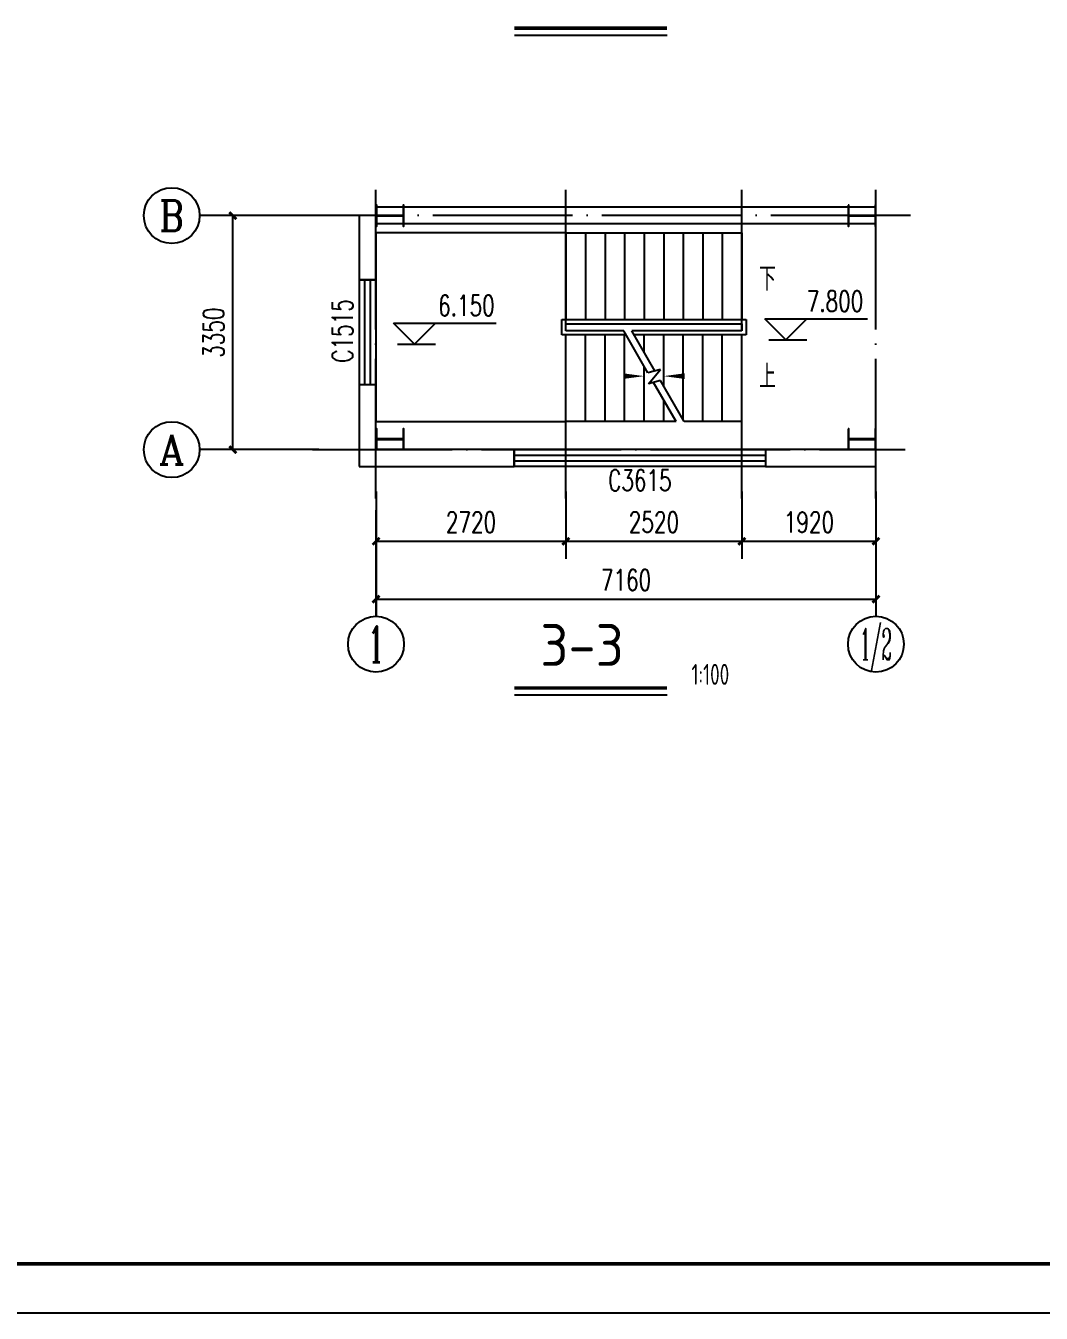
# Model space of a CAD drawing. Extents: x -89996 to 1006241, y -2176 to 440573.
# Drawn here: x 797572 to 812116, y 232896 to 251326 of the extents above; entities that cross this region are included whole.
import ezdxf
from ezdxf.enums import TextEntityAlignment as Align

# ---------------------------------------------------------------- set-up
doc = ezdxf.new("R2010")
doc.units = 0
doc.header["$LTSCALE"] = 1000
doc.header["$MEASUREMENT"] = 0
doc.linetypes.add('DOTE', pattern=[2.42, 2, -0.2, 0.02, -0.2])
for name, color, linetype in [('AXIS', 3, 'Continuous'), ('AXIS_TEXT', 7, 'Continuous'), ('BORDER', 7, 'Continuous'), ('DIM_SYMB', 3, 'Continuous'), ('DOTE', 1, 'DOTE'), ('GZ', 50, 'Continuous'), ('NUM', 7, 'Continuous'), ('PUB_DIM', 3, 'Continuous'), ('PUB_TEXT', 7, 'Continuous'), ('PUB_TITLE', 4, 'Continuous'), ('STAIR', 2, 'Continuous'), ('TEXT', 7, 'Continuous'), ('THIN', 7, 'Continuous'), ('WALL', 9, 'Continuous'), ('WINDOW', 4, 'Continuous'), ('WINDOW_TEXT', 7, 'Continuous')]:
    doc.layers.add(name, color=color, linetype=linetype)
doc.styles.add('_TCH_AXIS', font='COMPLEX', dxfattribs={"bigfont": 'GBCBIG'})
doc.styles.add('_TCH_DIM', font='SIMPLEX', dxfattribs={"bigfont": 'GBCBIG'})
doc.styles.add('_TCH_DIM_T3', font='SIMPLEX', dxfattribs={"width": 0.705882, "bigfont": 'GBCBIG'})
doc.styles.add('_TCH_WINDOW', font='SIMPLEX', dxfattribs={"height": 3.5, "bigfont": 'GBCBIG'})
doc.styles.add('COMPLEX', font='COMPLEX')
doc.styles.add('TSSD_Label', font='tssdeng.shx', dxfattribs={"width": 0.7, "bigfont": 'hztxt.shx'})
doc.styles.add('TSSD_Norm', font='tssdeng.shx', dxfattribs={"bigfont": 'hztxt.shx'})
doc.dimstyles.new('_TCH_ARCH&&100', dxfattribs={"dimtxt": 297.5, "dimasz": 100, "dimexe": 250, "dimexo": 300, "dimgap": 126.25, "dimtad": 1, "dimdec": 0, "dimzin": 0, "dimdsep": 46, "dimtxsty": '_TCH_DIM_T3', "dimblk": 'ARCHTICK', "dimcen": 0.09, "dimclrt": 7, "dimazin": 2, "dimtfac": 1, "dimtdec": 0, "dimtix": 1, "dimtmove": 2, "dimatfit": 3, "dimfxl": 0, "dimtolj": 1, "dimtzin": 0, "dimarcsym": 0})

# ---------------------------------------------------------------- blocks, each defined once
blk = doc.blocks.new('_ArchTick')
at = {"color": 0, "linetype": 'ByBlock', "const_width": 0.4}
blk.add_lwpolyline([(-0.5, -0.5), (0.5, 0.5)], dxfattribs=at)
blk = doc.blocks.new('*D2871')
at = {"layer": 'Defpoints', "color": 0, "transparency": 16777216}
for p in [(800538, 248608), (801680, 248608), (801680, 245258)]:
    blk.add_point(p, dxfattribs=at)
at = {"layer": 'PUB_DIM', "color": 0, "lineweight": -2, "transparency": 16777216}
for p, q in [((801380, 248608), (800288, 248608)), ((800538, 245258), (800538, 248608)), ((801380, 245258), (800288, 245258))]:
    blk.add_line(p, q, dxfattribs=at)
at = {"layer": 'PUB_DIM', "color": 0, "lineweight": -2, "transparency": 16777216, "xscale": 100, "yscale": 100, "zscale": 100}
for p, rotation in [((800538, 248608), 90), ((800538, 245258), 270)]:
    blk.add_blockref('_ArchTick', p, dxfattribs=dict(at, rotation=rotation))
at = {"layer": 'PUB_DIM', "color": 7, "transparency": 16777216, "insert": (800263, 246933), "char_height": 297.5, "attachment_point": 5, "rotation": 90, "style": '_TCH_DIM_T3'}
blk.add_mtext('\\A1;3350', dxfattribs=at)
blk = doc.blocks.new('*D2872')
at = {"layer": 'Defpoints', "color": 0, "transparency": 16777216}
for p in [(807829, 244958), (809749, 244958), (809749, 243946)]:
    blk.add_point(p, dxfattribs=at)
at = {"layer": 'PUB_DIM', "color": 0, "lineweight": -2, "transparency": 16777216}
for p, q in [((807829, 244658), (807829, 243696)), ((809749, 244658), (809749, 243696)), ((807829, 243946), (809749, 243946))]:
    blk.add_line(p, q, dxfattribs=at)
at = {"layer": 'PUB_DIM', "color": 0, "lineweight": -2, "transparency": 16777216, "xscale": 100, "yscale": 100, "zscale": 100, "rotation": 180}
blk.add_blockref('_ArchTick', (807829, 243946), dxfattribs=at)
at = {"layer": 'PUB_DIM', "color": 0, "lineweight": -2, "transparency": 16777216, "xscale": 100, "yscale": 100, "zscale": 100}
blk.add_blockref('_ArchTick', (809749, 243946), dxfattribs=at)
at = {"layer": 'PUB_DIM', "color": 7, "transparency": 16777216, "insert": (808789, 244221), "char_height": 297.5, "attachment_point": 5, "style": '_TCH_DIM_T3'}
blk.add_mtext('\\A1;1920', dxfattribs=at)
blk = doc.blocks.new('*D2873')
at = {"layer": 'Defpoints', "color": 0, "transparency": 16777216}
for p in [(805309, 244958), (807829, 244958), (807829, 243946)]:
    blk.add_point(p, dxfattribs=at)
at = {"layer": 'PUB_DIM', "color": 0, "lineweight": -2, "transparency": 16777216}
for p, q in [((805309, 244658), (805309, 243696)), ((807829, 244658), (807829, 243696)), ((805309, 243946), (807829, 243946))]:
    blk.add_line(p, q, dxfattribs=at)
at = {"layer": 'PUB_DIM', "color": 0, "lineweight": -2, "transparency": 16777216, "xscale": 100, "yscale": 100, "zscale": 100, "rotation": 180}
blk.add_blockref('_ArchTick', (805309, 243946), dxfattribs=at)
at = {"layer": 'PUB_DIM', "color": 0, "lineweight": -2, "transparency": 16777216, "xscale": 100, "yscale": 100, "zscale": 100}
blk.add_blockref('_ArchTick', (807829, 243946), dxfattribs=at)
at = {"layer": 'PUB_DIM', "color": 7, "transparency": 16777216, "insert": (806569, 244221), "char_height": 297.5, "attachment_point": 5, "style": '_TCH_DIM_T3'}
blk.add_mtext('\\A1;2520', dxfattribs=at)
blk = doc.blocks.new('*D2874')
at = {"layer": 'Defpoints', "color": 0, "transparency": 16777216}
for p in [(802589, 244958), (805309, 244958), (805309, 243946)]:
    blk.add_point(p, dxfattribs=at)
at = {"layer": 'PUB_DIM', "color": 0, "lineweight": -2, "transparency": 16777216}
for p, q in [((802589, 244658), (802589, 243696)), ((805309, 244658), (805309, 243696)), ((802589, 243946), (805309, 243946))]:
    blk.add_line(p, q, dxfattribs=at)
at = {"layer": 'PUB_DIM', "color": 0, "lineweight": -2, "transparency": 16777216, "xscale": 100, "yscale": 100, "zscale": 100, "rotation": 180}
blk.add_blockref('_ArchTick', (802589, 243946), dxfattribs=at)
at = {"layer": 'PUB_DIM', "color": 0, "lineweight": -2, "transparency": 16777216, "xscale": 100, "yscale": 100, "zscale": 100}
blk.add_blockref('_ArchTick', (805309, 243946), dxfattribs=at)
at = {"layer": 'PUB_DIM', "color": 7, "transparency": 16777216, "insert": (803949, 244221), "char_height": 297.5, "attachment_point": 5, "style": '_TCH_DIM_T3'}
blk.add_mtext('\\A1;2720', dxfattribs=at)
blk = doc.blocks.new('*D2875')
at = {"layer": 'AXIS', "color": 0, "lineweight": -2, "transparency": 16777216}
for p, q in [((802589, 244658), (802589, 242868)), ((809749, 244658), (809749, 242868)), ((802589, 243118), (809749, 243118))]:
    blk.add_line(p, q, dxfattribs=at)
at = {"layer": 'Defpoints', "color": 0, "transparency": 16777216}
for p in [(802589, 244958), (809749, 244958), (809749, 243118)]:
    blk.add_point(p, dxfattribs=at)
at = {"layer": 'AXIS', "color": 0, "lineweight": -2, "transparency": 16777216, "xscale": 100, "yscale": 100, "zscale": 100, "rotation": 180}
blk.add_blockref('_ArchTick', (802589, 243118), dxfattribs=at)
at = {"layer": 'AXIS', "color": 0, "lineweight": -2, "transparency": 16777216, "xscale": 100, "yscale": 100, "zscale": 100}
blk.add_blockref('_ArchTick', (809749, 243118), dxfattribs=at)
at = {"layer": 'AXIS', "color": 7, "transparency": 16777216, "insert": (806169, 243393), "char_height": 297.5, "attachment_point": 5, "style": '_TCH_DIM_T3'}
blk.add_mtext('\\A1;7160', dxfattribs=at)
blk = doc.blocks.new('$TCHSYS$WIN2D')
for p, q in [((-0.5, 0.5), (0.5, 0.5)), ((-0.5, 0.5), (-0.5, -0.5)), ((0.5, 0.5), (0.5, -0.5)), ((0.5, 0.1667), (-0.5, 0.1667)), ((0.5, -0.1667), (-0.5, -0.1667)), ((-0.5, -0.5), (0.5, -0.5))]:
    blk.add_line(p, q)
blk = doc.blocks.new('_AXISO')
blk.add_circle((0, 0), 0.5)
at = {"layer": 'AXIS_TEXT', "style": 'COMPLEX', "width": 1.041667}
blk.add_attdef('A', text='', height=0.56, dxfattribs=at).set_placement((-0.25, -0.28), (0.25, -0.28), align=Align.FIT)

msp = doc.modelspace()

# ---------------------------------------------------------------- linework, layer by layer
at = {"layer": 'AXIS'}
for p, q in [((803139.53, 246768.07), (802839.53, 247068.07)), ((802839.53, 247068.07), (804308.78, 247068.07)), ((803139.53, 246768.07), (803439.53, 247068.07)), ((808458.3, 246830.2), (808158.3, 247130.2)), ((808158.3, 247130.2), (809627.56, 247130.2)), ((808458.3, 246830.2), (808758.3, 247130.2)), ((808215.01, 246830.2), (808758.3, 246830.2)), ((802896.24, 246768.07), (803439.53, 246768.07)), ((809748.63, 244390.62), (809748.63, 242873.69))]:
    msp.add_line(p, q, dxfattribs=at)
at = {"layer": 'BORDER', "const_width": 53.03}
msp.add_lwpolyline([(768962.95, 233603.19), (768962.95, 274189.04), (825952.85, 274189.04), (825952.85, 233603.19)], close=True, dxfattribs=at)
at = {"layer": 'DIM_SYMB'}
for points in [[(807968.63, 247710.55, 0, 0, 0), (803948.63, 247710.55, 0, 0, 0), (803948.63, 246310.55, 0, 0, 0), (806428.63, 246310.55, 0, 80, 0), (806128.63, 246310.55, 0, 0, 0)], [(807968.63, 246310.55, 0, 0, 0), (806708.63, 246310.55, 0, 80, 0), (807008.63, 246310.55, 0, 0, 0)]]:
    msp.add_lwpolyline(points, format="xyseb", dxfattribs=at)
at = {"layer": 'DOTE'}
for p, q in [((802588.63, 244557.1), (802588.63, 248980.87)), ((805308.63, 244557.1), (805308.63, 248980.87)), ((807828.63, 244557.1), (807828.63, 248980.87)), ((809748.63, 244557.1), (809748.63, 248980.87)), ((810243.38, 248608.39), (801679.6, 248608.39)), ((801679.6, 245258.39), (810166.91, 245258.39))]:
    msp.add_line(p, q, dxfattribs=at)
at = {"layer": 'GZ'}
for points in [[(802588.63, 248758.39), (802588.63, 248458.39), (802598.63, 248458.39), (802598.63, 248601.54), (802603.63, 248605.39), (802973.98, 248605.39), (802978.63, 248601.54), (802978.63, 248458.39), (802988.63, 248458.39), (802988.63, 248758.39), (802978.63, 248758.39), (802978.63, 248615.39), (802974.14, 248611.39), (802603.63, 248611.39), (802598.63, 248615.39), (802598.63, 248758.39), (802588.63, 248758.39)], [(809348.63, 248758.39), (809348.63, 248458.39), (809358.63, 248458.39), (809358.63, 248601.54), (809363.63, 248605.39), (809733.98, 248605.39), (809738.63, 248601.54), (809738.63, 248458.39), (809748.63, 248458.39), (809748.63, 248758.39), (809738.63, 248758.39), (809738.63, 248615.39), (809734.14, 248611.39), (809363.63, 248611.39), (809358.63, 248615.39), (809358.63, 248758.39), (809348.63, 248758.39)], [(802588.63, 245558.39), (802588.63, 245258.39), (802598.63, 245258.39), (802598.63, 245401.54), (802603.63, 245405.39), (802973.98, 245405.39), (802978.63, 245401.54), (802978.63, 245258.39), (802988.63, 245258.39), (802988.63, 245558.39), (802978.63, 245558.39), (802978.63, 245415.39), (802974.14, 245411.39), (802603.63, 245411.39), (802598.63, 245415.39), (802598.63, 245558.39), (802588.63, 245558.39)], [(809348.63, 245558.39), (809348.63, 245258.39), (809358.63, 245258.39), (809358.63, 245401.54), (809363.63, 245405.39), (809733.98, 245405.39), (809738.63, 245401.54), (809738.63, 245258.39), (809748.63, 245258.39), (809748.63, 245558.39), (809738.63, 245558.39), (809738.63, 245415.39), (809734.14, 245411.39), (809363.63, 245411.39), (809358.63, 245415.39), (809358.63, 245558.39), (809348.63, 245558.39)]]:
    msp.add_lwpolyline(points, close=True, dxfattribs=at)
at = {"layer": 'NUM', "color": 6, "const_width": 50}
for points in [[(804570.36, 251291.49), (806757.58, 251291.49)], [(804570.36, 241847.27), (806757.58, 241847.27)]]:
    msp.add_lwpolyline(points, dxfattribs=at)
at = {"layer": 'NUM', "color": 6}
for points in [[(804570.36, 251191.49), (806757.58, 251191.49)], [(804570.36, 241747.27), (806757.58, 241747.27)]]:
    msp.add_lwpolyline(points, dxfattribs=at)
at = {"layer": 'PUB_DIM'}
for p, q in [((801771.96, 248608.39), (800062.97, 248608.39)), ((801771.96, 245258.39), (800062.97, 245258.39)), ((802588.63, 244390.62), (802588.63, 242873.69))]:
    msp.add_line(p, q, dxfattribs=at)
at = {"layer": 'PUB_TITLE'}
msp.add_lwpolyline([(767195.28, 232896.12), (767195.28, 274896.12), (826659.92, 274896.12), (826659.92, 232896.12)], close=True, dxfattribs=at)
at = {"layer": 'STAIR'}
for p, q in [((805308.63, 248360.55), (802588.63, 248360.55)), ((802588.63, 248360.55), (802588.63, 245660.55)), ((805308.63, 248360.55), (807828.63, 248360.55)), ((805308.63, 248360.55), (805308.63, 247120.55)), ((805308.63, 247120.55), (805308.63, 248360.55)), ((805588.63, 248360.55), (805588.63, 247120.55)), ((805868.63, 248360.55), (805868.63, 247120.55)), ((806148.63, 248360.55), (806148.63, 247120.55)), ((806428.63, 248360.55), (806428.63, 247120.55)), ((806708.63, 248360.55), (806708.63, 247120.55)), ((806988.63, 248360.55), (806988.63, 247120.55)), ((807268.63, 248360.55), (807268.63, 247120.55)), ((807548.63, 248360.55), (807548.63, 247120.55)), ((807828.63, 248360.55), (807828.63, 247120.55)), ((805248.63, 246900.55), (805248.63, 247120.55)), ((805248.63, 247120.55), (807888.63, 247120.55)), ((805308.63, 247060.55), (807828.63, 247060.55)), ((805308.63, 246960.55), (805308.63, 247060.55)), ((805308.63, 247060.55), (807828.63, 247060.55)), ((805308.63, 246960.55), (805308.63, 247060.55)), ((807828.63, 247060.55), (807828.63, 246960.55)), ((807828.63, 246960.55), (807828.63, 247060.55)), ((807888.63, 247120.55), (807888.63, 246900.55)), ((806170.26, 246900.55), (805248.63, 246900.55)), ((806135.61, 246960.55), (805308.63, 246960.55)), ((806135.61, 246960.55), (805308.63, 246960.55)), ((805308.63, 245660.55), (805308.63, 246900.55)), ((805308.63, 245660.55), (805308.63, 246900.55)), ((805588.63, 245660.55), (805588.63, 246900.55)), ((805868.63, 245660.55), (805868.63, 246900.55)), ((806483.69, 246357.67), (806135.61, 246960.55)), ((806148.63, 245660.55), (806148.63, 246900.55)), ((807828.63, 246960.55), (806251.08, 246960.55)), ((806583.69, 246384.47), (806251.08, 246960.55)), ((807828.63, 246960.55), (806251.08, 246960.55)), ((807888.63, 246900.55), (806285.73, 246900.55)), ((806428.63, 246653.04), (806428.63, 246900.55)), ((806708.63, 246168.06), (806708.63, 246900.55)), ((806988.63, 245683.09), (806988.63, 246900.55)), ((807268.63, 245660.55), (807268.63, 246900.55)), ((807548.63, 245660.55), (807548.63, 246900.55)), ((807828.63, 245660.55), (807828.63, 246900.55)), ((806428.63, 245660.55), (806428.63, 246453.04)), ((806664.09, 246406.01), (806483.69, 246357.67)), ((806491.19, 246199.97), (806664.09, 246406.01)), ((806663.55, 246246.15), (806491.19, 246199.97)), ((807001.64, 245660.55), (806663.55, 246246.15)), ((806886.17, 245660.55), (806563.55, 246219.35)), ((806708.63, 245660.55), (806708.63, 245968.06)), ((802588.63, 245660.55), (805308.63, 245660.55)), ((806886.17, 245660.55), (805308.63, 245660.55)), ((807828.63, 245660.55), (807001.64, 245660.55))]:
    msp.add_line(p, q, dxfattribs=at)
at = {"layer": 'WALL'}
for p, q in [((809748.63, 248728.39), (802588.63, 248728.39)), ((802588.63, 248488.39), (802588.63, 248728.39)), ((809748.63, 248488.39), (809748.63, 248728.39)), ((802348.63, 248608.39), (802348.63, 247688.39)), ((802588.63, 248608.39), (802348.63, 248608.39)), ((802588.63, 247688.39), (802588.63, 248608.39)), ((809748.63, 248488.39), (802588.63, 248488.39)), ((802348.63, 247688.39), (802588.63, 247688.39)), ((802588.63, 246188.39), (802348.63, 246188.39)), ((802348.63, 246188.39), (802348.63, 245018.39)), ((802588.63, 245258.39), (802588.63, 246188.39)), ((804568.63, 245258.39), (802588.63, 245258.39)), ((804568.63, 245018.39), (804568.63, 245258.39)), ((809748.63, 245258.39), (808168.63, 245258.39)), ((808168.63, 245258.39), (808168.63, 245018.39)), ((809748.63, 245018.39), (809748.63, 245258.39)), ((802348.63, 245018.39), (804568.63, 245018.39)), ((808168.63, 245018.39), (809748.63, 245018.39))]:
    msp.add_line(p, q, dxfattribs=at)

# ---------------------------------------------------------------- block references
at = {"layer": 'AXIS'}
ref = msp.add_blockref('_AXISO', (809748.63, 242473.69), dxfattribs=dict(at, xscale=800, yscale=800, zscale=800))
ref.add_attrib('A', '1/2', dxfattribs={"layer": 'AXIS_TEXT', "height": 452.548, "style": '_TCH_AXIS', "width": 0.411765}).set_placement((809522.35, 242247.42), (809974.9, 242247.42), align=Align.FIT)
at = {"layer": 'PUB_DIM'}
ref = msp.add_blockref('_AXISO', (799662.97, 248608.39), dxfattribs=dict(at, xscale=800, yscale=800, zscale=800))
ref.add_attrib('A', 'B', dxfattribs={"layer": 'AXIS_TEXT', "height": 435.26, "style": '_TCH_AXIS'}).set_placement((799486.79, 248390.76), (799839.14, 248390.76), align=Align.FIT)
ref = msp.add_blockref('_AXISO', (799662.97, 245258.39), dxfattribs=dict(at, xscale=800, yscale=800, zscale=800))
ref.add_attrib('A', 'A', dxfattribs={"layer": 'AXIS_TEXT', "height": 425.18, "style": '_TCH_AXIS'}).set_placement((799480.74, 245045.8), (799845.19, 245045.8), align=Align.FIT)
ref = msp.add_blockref('_AXISO', (802588.63, 242473.69), dxfattribs=dict(at, xscale=800, yscale=800, zscale=800))
ref.add_attrib('A', '1', dxfattribs={"layer": 'AXIS_TEXT', "height": 514.72, "style": '_TCH_AXIS'}).set_placement((802478.33, 242216.33), (802698.92, 242216.33), align=Align.FIT)
at = {"layer": 'WINDOW'}
ref = msp.add_blockref('$TCHSYS$WIN2D', (802468.63, 246938.39), dxfattribs=dict(at, xscale=-1500, yscale=-240, zscale=-1500, rotation=90))
ref.add_attrib('A', 'C1515', (802256.59, 246503.39), dxfattribs={"layer": 'WINDOW_TEXT', "height": 297.5, "rotation": 90, "style": '_TCH_WINDOW', "width": 0.705882})
ref = msp.add_blockref('$TCHSYS$WIN2D', (806368.63, 245138.39), dxfattribs=dict(at, xscale=3600, yscale=-240, zscale=3600, rotation=180.0000000000077))
ref.add_attrib('A', 'C3615', (805913.63, 244670.52), dxfattribs={"layer": 'WINDOW_TEXT', "height": 297.5, "style": '_TCH_WINDOW', "width": 0.705882})

# ---------------------------------------------------------------- texts
at = {"layer": 'PUB_TEXT', "style": '_TCH_DIM'}
for s, p in [('下', (808073.63, 247535.55)), ('上', (808073.63, 246135.55))]:
    msp.add_text(s, height=337.59, dxfattribs=at).set_placement(p)
at = {"layer": 'PUB_TEXT', "style": '_TCH_DIM', "width": 0.705882}
for s, p in [('7.800', (808757.56, 247235.2)), ('6.150', (803478.78, 247173.07))]:
    msp.add_text(s, height=297.5, dxfattribs=at).set_placement(p)
at = {"layer": 'TEXT', "style": 'TSSD_Norm'}
msp.add_text('3-3', height=600, dxfattribs=at).set_placement((804941.93, 241981.75), align=Align.BOTTOM_LEFT)
at = {"layer": 'THIN', "style": 'TSSD_Label', "width": 0.7}
msp.add_text('1:100', height=300, dxfattribs=at).set_placement((807107.58, 241801.64), align=Align.BOTTOM_LEFT)

# ---------------------------------------------------------------- dimensions: what is measured, and where the dimension line sits
at = {"layer": 'AXIS'}
dim = msp.add_aligned_dim(p1=(802588.63, 244958.39), p2=(809748.63, 244958.39), distance=-1840.09, dimstyle='_TCH_ARCH&&100', dxfattribs=at)
dim.commit()
dim.dimension.update_dxf_attribs({"geometry": '*D2875', "text_midpoint": (806168.63, 243393.31)})
at = {"layer": 'PUB_DIM'}
for p1, p2, distance, picture, middle in [((801679.6, 245258.39), (801679.6, 248608.39), 1141.6, '*D2871', (800263, 246933.39)), ((802588.63, 244958.39), (805308.63, 244958.39), -1012.18, '*D2874', (803948.63, 244221.22)), ((805308.63, 244958.39), (807828.63, 244958.39), -1012.18, '*D2873', (806568.63, 244221.22)), ((807828.63, 244958.39), (809748.63, 244958.39), -1012.18, '*D2872', (808788.63, 244221.22))]:
    dim = msp.add_aligned_dim(p1=p1, p2=p2, distance=distance, dimstyle='_TCH_ARCH&&100', dxfattribs=at)
    dim.commit()
    dim.dimension.update_dxf_attribs({"geometry": picture, "text_midpoint": middle})

doc.saveas('drawing.dxf')
